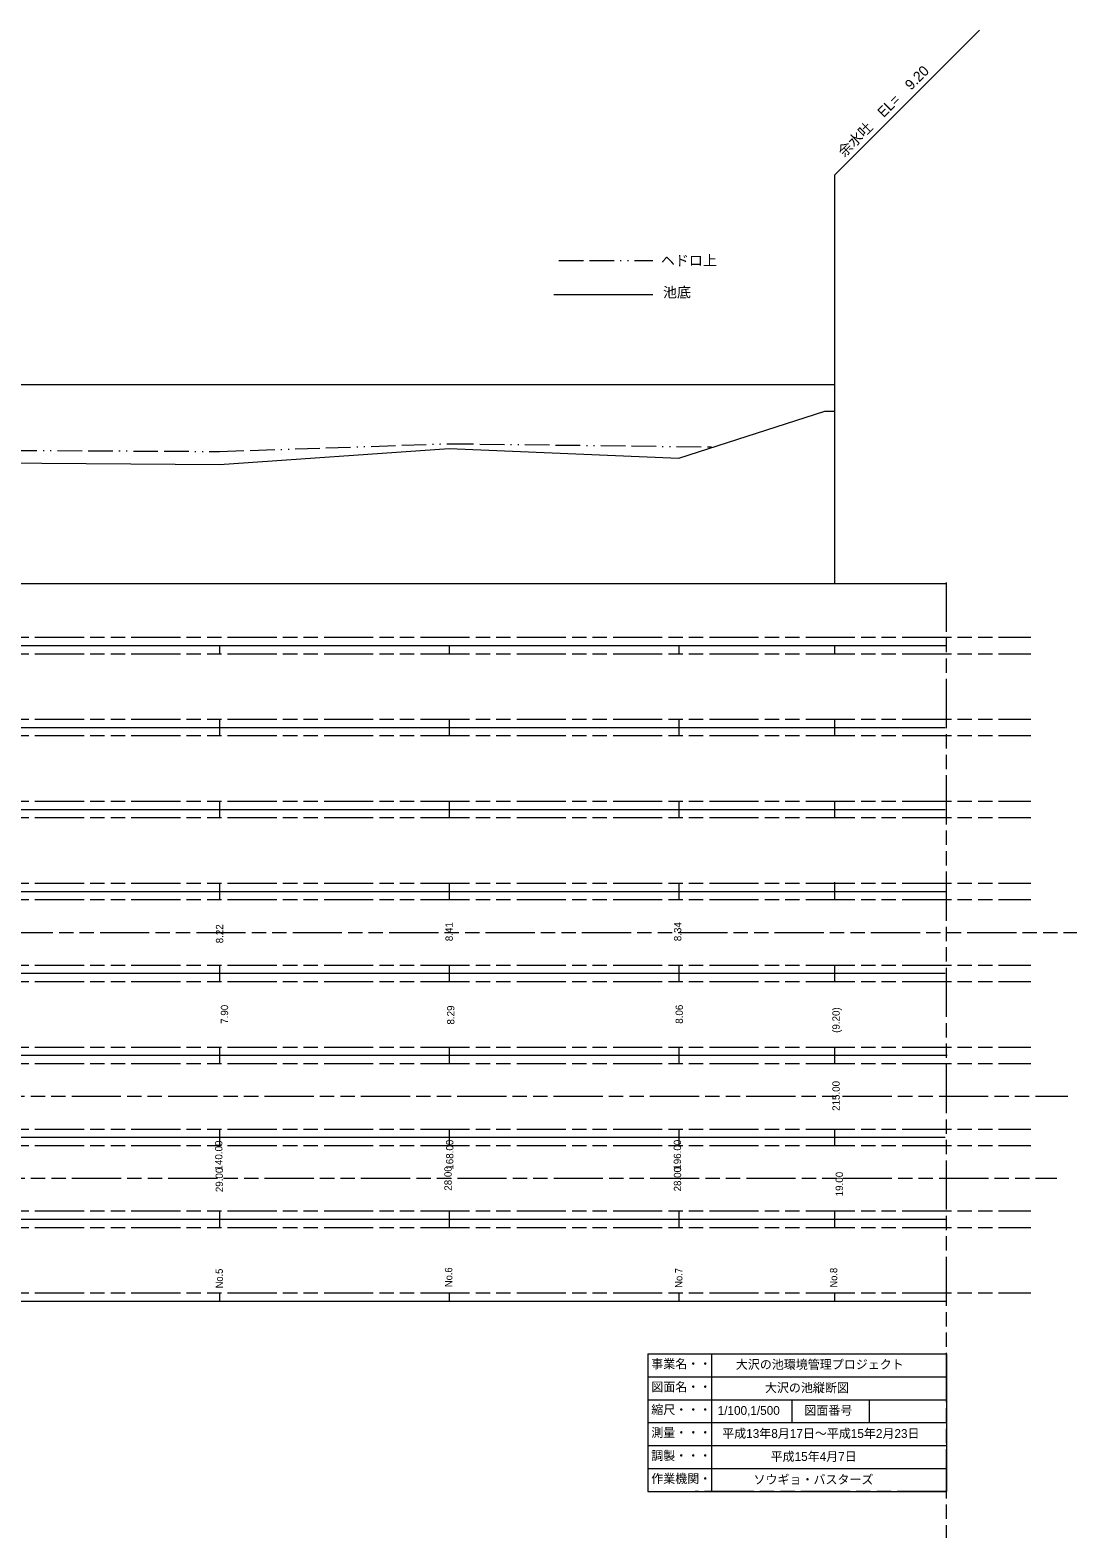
# Model space of a CAD drawing. Units: millimetres, scale not verified. Extents: x 3464 to 58376, y 1947 to 38823.
# Drawn here: x 32850 to 58376, y 1947 to 38741 of the extents above; entities that cross this region are included whole.
import ezdxf
from ezdxf.enums import TextEntityAlignment as Align

# ---------------------------------------------------------------- set-up
doc = ezdxf.new("R2010")
doc.units = ezdxf.units.MM
doc.header["$LTSCALE"] = 100
doc.linetypes.add('CHAIN_DOUBLE_DASH', pattern=[23.5, 12, -1.5, 3.5, -1.5, 3.5, -1.5])
doc.linetypes.add('DOUBLE_DASHED_DOUBLE_DOTTED', pattern=[18.5, 6, -1.5, 6, -1.5, 0.25, -1.5, 0.25, -1.5])
doc.layers.add('0平面図-0通り芯', color=6, linetype='Continuous', lineweight=13)
doc.styles.add('@MS-ゴシック-5.0-1.0', font='')
doc.styles.add('MS-ゴシック-5.0-1.0', font='')
doc.styles.get('@MS-ゴシック-5.0-1.0').set_extended_font_data('@MS-ゴシック-5.0-1.0')
doc.styles.get('MS-ゴシック-5.0-1.0').set_extended_font_data('MS-ゴシック-5.0-1.0')

msp = doc.modelspace()

# ---------------------------------------------------------------- linework, layer by layer
at = {"layer": '0平面図-0通り芯', "color": 3}
msp.add_line((52465.7, 35205.7), (56001.3, 38741.2), dxfattribs=at)
at = {"layer": '0平面図-0通り芯'}
for p, q in [((52465.7, 35205.7), (52465.7, 25239.1)), ((45623.3, 32287.8), (48035, 32287.8)), ((3466.1, 25239.1), (55183.4, 25239.1)), ((3469.7, 23723.6), (55197.4, 23723.6)), ((37466.1, 23723.6), (37466.1, 23523.6)), ((43066.1, 23723.6), (43066.1, 23523.6)), ((48666.1, 23723.6), (48666.1, 23523.6)), ((52465.7, 23723.6), (52465.7, 23523.6)), ((3465.4, 21723.6), (55169.3, 21723.6)), ((37466.1, 21923.6), (37466.1, 21523.6)), ((43066.1, 21923.6), (43066.1, 21523.6)), ((48666.1, 21923.6), (48666.1, 21523.6)), ((52465.7, 21923.6), (52465.7, 21523.6)), ((37466.1, 19923.6), (37466.1, 19523.6)), ((43066.1, 19923.6), (43066.1, 19523.6)), ((48666.1, 19923.6), (48666.1, 19522.3)), ((52465.7, 19923.6), (52465.7, 19523.6)), ((4462.8, 19723.6), (55169.3, 19723.6)), ((3479.2, 17723.6), (55197.4, 17723.6)), ((9466.1, 17723.6), (55197.4, 17723.6)), ((37466.1, 17923.6), (37466.1, 17523.6)), ((43066.1, 17923.6), (43066.1, 17523.6)), ((48666.1, 17923.6), (48666.1, 17522.3)), ((52465.7, 17949.9), (52465.7, 17523.6)), ((37466.1, 15923.6), (37466.1, 15523.6)), ((43066.1, 15923.6), (43066.1, 15523.6)), ((48666.1, 15923.6), (48666.1, 15523.6)), ((52465.7, 15923.6), (52465.7, 15523.6)), ((4463.1, 15723.6), (55155.2, 15723.6)), ((9466.1, 15723.6), (55169.3, 15723.6)), ((3463.8, 13723.6), (55211.5, 13723.6)), ((9466.1, 13723.6), (55183.4, 13723.6)), ((37466.1, 13923.6), (37466.1, 13523.6)), ((43066.1, 13923.6), (43066.1, 13523.6)), ((48666.1, 13923.6), (48666.1, 13522.4)), ((52465.7, 13923.6), (52465.7, 13523.6)), ((37466.1, 11923.6), (37466.1, 11523.6)), ((43066.1, 11923.6), (43066.1, 11523.6)), ((48666.1, 11923.6), (48666.1, 11523.6)), ((52465.7, 11923.6), (52465.7, 11523.6)), ((3499.4, 11723.6), (55169.3, 11723.6)), ((9466.1, 11723.6), (55169.3, 11723.6)), ((3468.5, 9723.6), (55197.4, 9723.6)), ((9466.1, 9723.6), (55169.3, 9723.6)), ((37466.1, 9923.6), (37466.1, 9523.6)), ((43066.1, 9923.6), (43066.1, 9523.6)), ((48666.1, 9923.6), (48666.1, 9522.4)), ((52465.7, 9923.6), (52465.7, 9523.6)), ((37466.1, 7923.6), (37466.1, 7723.6)), ((43066.1, 7923.6), (43066.1, 7723.6)), ((48666.1, 7923.6), (48666.1, 7723.6)), ((52465.7, 7923.6), (52465.7, 7721.7)), ((3466.1, 7723.6), (55197.4, 7723.6)), ((9466.1, 7723.6), (55188.2, 7723.6))]:
    msp.add_line(p, q, dxfattribs=at)
at = {"layer": '0平面図-0通り芯', "linetype": 'DOUBLE_DASHED_DOUBLE_DOTTED'}
msp.add_line((45741.9, 33118), (48035, 33118), dxfattribs=at)
at = {"layer": '0平面図-0通り芯', "color": 5}
msp.add_line((52460.4, 30089.1), (10462.1, 30089.1), dxfattribs=at)
at = {"layer": '0平面図-0通り芯', "color": 4}
for p, q in [((48666.1, 28299.1), (52232.1, 29439.1)), ((52232.1, 29439.1), (52465.7, 29439.1)), ((37464.7, 28139.1), (43066.1, 28529.1)), ((43066.1, 28529.1), (48666.1, 28299.1)), ((31666.1, 28189.1), (37464.7, 28139.1)), ((47916, 6440.7), (55197.2, 6440.7)), ((47916, 6440.7), (47916, 3076.1)), ((49468.1, 6440.7), (49468.1, 3076.1)), ((55197.2, 6440.7), (55197.2, 3076.1)), ((47916, 5878.2), (55197.2, 5878.2)), ((47916, 5315.7), (55197.2, 5315.7)), ((51426.4, 5315.7), (51426.4, 4763.6)), ((53311.8, 5315.7), (53311.8, 4763.6)), ((47916, 4763.6), (55197.2, 4763.6)), ((47916, 4201.1), (55197.2, 4201.1)), ((47916, 3638.6), (55197.2, 3638.6)), ((47916, 3076.1), (55197.2, 3076.1))]:
    msp.add_line(p, q, dxfattribs=at)
at = {"layer": '0平面図-0通り芯', "color": 3, "linetype": 'DOUBLE_DASHED_DOUBLE_DOTTED'}
for p, q in [((31666.1, 28489.1), (37464.7, 28459.1)), ((37464.7, 28459.1), (43066.1, 28649.1)), ((43066.1, 28649.1), (49470.3, 28569.1))]:
    msp.add_line(p, q, dxfattribs=at)
at = {"layer": '0平面図-0通り芯', "color": 3, "linetype": 'CHAIN_DOUBLE_DASH'}
msp.add_line((55186.3, 25258.1), (55186.3, 1946.7), dxfattribs=at)
at = {"layer": '0平面図-0通り芯', "linetype": 'CHAIN_DOUBLE_DASH'}
for p, q in [((9466.1, 23923.6), (57251.8, 23923.6)), ((9466.1, 23523.6), (57251.8, 23523.6)), ((9466.1, 21923.6), (57251.8, 21923.6)), ((9466.1, 21523.6), (57251.8, 21523.6)), ((9466.1, 19923.6), (57251.8, 19923.6)), ((9466.1, 19523.6), (57251.8, 19523.6)), ((9466.1, 17923.6), (57251.8, 17923.6)), ((9466.1, 17523.6), (57251.8, 17523.6)), ((9466.1, 15923.6), (57251.8, 15923.6)), ((9466.1, 15523.6), (57251.8, 15523.6)), ((9466.1, 13923.6), (57251.8, 13923.6)), ((9466.1, 13523.6), (57251.8, 13523.6)), ((9466.1, 11923.6), (57251.8, 11923.6)), ((9466.1, 11523.6), (57251.8, 11523.6)), ((9466.1, 9923.6), (57251.8, 9923.6)), ((9466.1, 9523.6), (57251.8, 9523.6)), ((9466.1, 7923.6), (57251.8, 7923.6))]:
    msp.add_line(p, q, dxfattribs=at)
at = {"layer": '0平面図-0通り芯', "color": 4, "linetype": 'CHAIN_DOUBLE_DASH'}
for p, q in [((6354.9, 16723.6), (58376.2, 16723.6)), ((5664.9, 12723.6), (58158, 12723.6)), ((5668.4, 10723.6), (57887.4, 10723.6)), ((55197.2, 3076.1), (49070.6, 3076.1))]:
    msp.add_line(p, q, dxfattribs=at)

# ---------------------------------------------------------------- texts
at = {"layer": '0平面図-0通り芯', "color": 3, "style": 'MS-ゴシック-5.0-1.0'}
msp.add_text('余水吐\u3000EL=\u30009.20', height=250.2, rotation=45, dxfattribs=at).set_placement((52752.3, 35574.9), align=Align.BOTTOM_LEFT)
for s, height, p in [('ヘドロ上', 250.2, (48232.7, 32920.3)), ('池底', 250.2, (48282.6, 32142.8)), ('事業名・・', 214.4, (47997.6, 6020.6)), ('大沢の池環境管理プロジェクト', 214.4, (50060.2, 6005.6)), ('図面名・・', 214.4, (47997.6, 5458.1)), ('大沢の池縦断図', 214.4, (50769.5, 5436.2)), ('縮尺・・・', 214.4, (47997.6, 4900.8)), ('1/100,1/500', 214.4, (49617.3, 4884.2)), ('図面番号', 214.4, (51731.5, 4884.4)), ('測量・・・', 214.4, (47997.6, 4343.5)), ('平成13年8月17日～平成15年2月23日', 214.4, (49727.8, 4321.6)), ('調製・・・', 214.4, (47997.6, 3781)), ('平成15年4月7日', 214.4, (50908.4, 3759.1)), ('作業機関・', 214.4, (47997.6, 3218.5)), ('ソウギョ・バスターズ', 214.4, (50491.7, 3196.6))]:
    msp.add_text(s, height=height, dxfattribs=at).set_placement(p, align=Align.BOTTOM_LEFT)
at = {"layer": '0平面図-0通り芯', "color": 7, "style": 'MS-ゴシック-5.0-1.0'}
for s, p in [('8.41', (43210.9, 16507.3)), ('8.34', (48784.3, 16507.3)), ('8.22', (37611.6, 16456.1)), ('7.90', (37731.9, 14491.5)), ('8.29', (43250, 14473.5)), ('8.06', (48823.4, 14493.1)), ('(9.20)', (52646.8, 14271)), ('215.00', (52646.8, 12366.5)), ('29.00', (37605.6, 10382.4)), ('28.00', (43183.9, 10418.2)), ('28.00', (48780.2, 10400.3)), ('19.00', (52727, 10281.6))]:
    msp.add_text(s, height=178.7, rotation=90, dxfattribs=at).set_placement(p, align=Align.BOTTOM_LEFT)
at = {"layer": '0平面図-0通り芯', "color": 7, "style": '@MS-ゴシック-5.0-1.0'}
for s, p in [('140.00', (37591.6, 11642.5)), ('168.00', (43224.8, 11662.5)), ('196.00', (48777.7, 11662.5))]:
    msp.add_text(s, height=178.7, rotation=90, dxfattribs=at).set_placement(p, align=Align.BOTTOM_RIGHT)
at = {"layer": '0平面図-0通り芯', "color": 7, "style": 'MS-ゴシック-5.0-1.0', "width": 0.95}
for s, p in [('No.5', (37602.9, 8036.1)), ('No.6', (43197.7, 8067)), ('No.7', (48810.8, 8051.1)), ('No.8', (52586.7, 8056.4))]:
    msp.add_text(s, height=178.7, rotation=90, dxfattribs=at).set_placement(p, align=Align.BOTTOM_LEFT)

doc.saveas('drawing.dxf')
